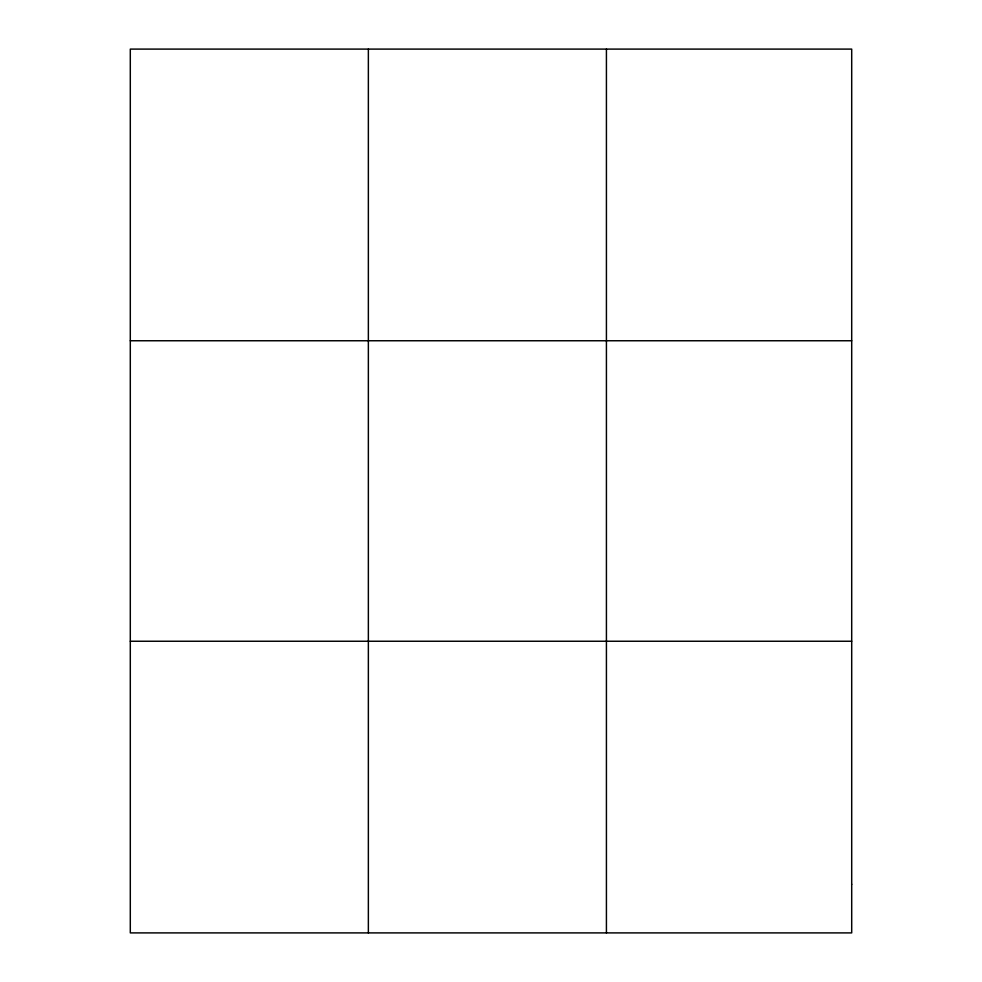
<?xml version="1.0" encoding="UTF-8"?>
<svg xmlns="http://www.w3.org/2000/svg" width="982" height="982" viewBox="0 0 982 982"><rect width="100%" height="100%" fill="white"/><g stroke="black" fill="none" stroke-linecap="round" stroke-linejoin="round"><path stroke-width="1.47" d="M368.36 932.9L368.36 49.1M606.422 932.9L606.422 49.1M130.299 340.754L851.701 340.754M130.299 641.246L851.701 641.246M851.701 884.291L851.701 932.9L130.299 932.9L130.299 49.1L851.701 49.1L851.701 884.291"/></g></svg>
